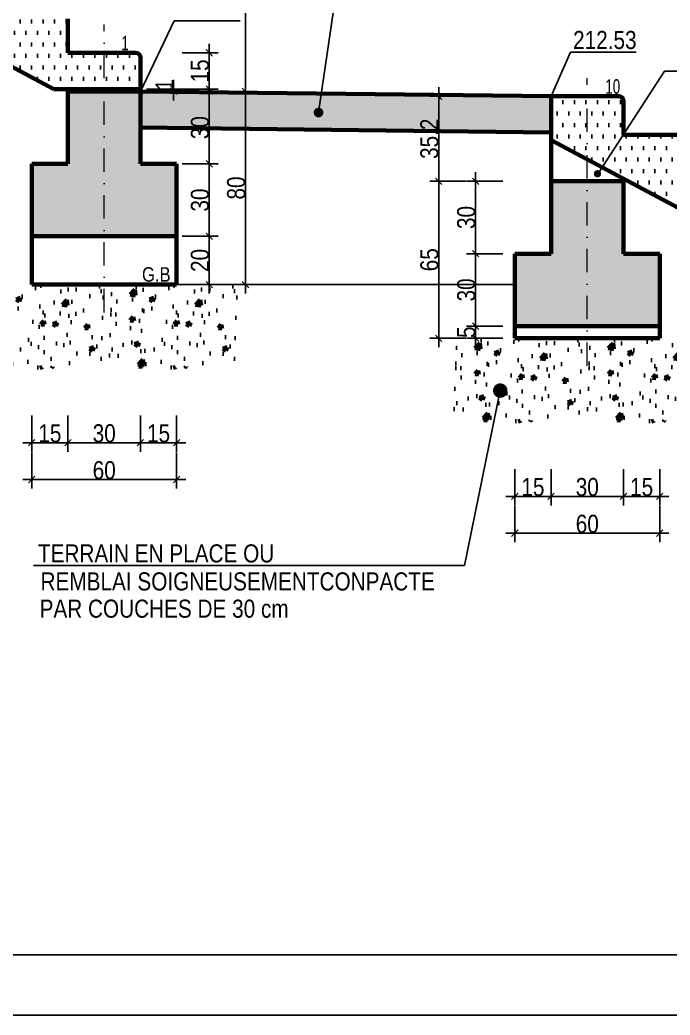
# Model space of a CAD drawing. Header units: centimetres. Extents: x 40138 to 55380, y -25189 to -21608.
# Drawn here: x 48972 to 49510, y -23093 to -22268 of the extents above; entities that cross this region are included whole.
import ezdxf
from ezdxf.enums import TextEntityAlignment as Align

# ---------------------------------------------------------------- set-up
doc = ezdxf.new("R2010")
doc.units = ezdxf.units.CM
doc.header["$LTSCALE"] = 25.4
doc.header["$PDMODE"] = 1
doc.header["$PDSIZE"] = -2
doc.linetypes.add('TIRETPT2', pattern=[12.7, 6.35, -3.175, 0, -3.175])
doc.linetypes.add('TIRETPTX2', pattern=[50.8, 25.4, -12.7, 0, -12.7])
for name, color, linetype in [('01_cote_gen', 4, 'Continuous'), ('01_fenetres', 171, 'Continuous'), ('01_linteaux', 2, 'Continuous'), ('01_poch_BN', 9, 'Continuous'), ('01_texte', 230, 'Continuous'), ('AA_COTES', 2, 'Continuous')]:
    doc.layers.add(name, color=color, linetype=linetype)
doc.layers.add('01_murs_coup', color=5, linetype='Continuous', lineweight=60)
doc.layers.add('01_tram_axes', color=2, linetype='TIRETPTX2', lineweight=9)
doc.styles.add('ARIAL NA', font='ARIALN.TTF')
doc.styles.add('Arial Narrow', font='ARIALN.TTF')
doc.styles.add('STYLE2', font='ARIALN.TTF')
doc.dimstyles.new('JB25', dxfattribs={"dimscale": 0.1, "dimtxt": 150, "dimasz": 15, "dimexe": 0.1, "dimexo": 0.1, "dimgap": 0.09, "dimtad": 1, "dimdec": 1, "dimlfac": 0.5, "dimdsep": 46, "dimtxsty": 'STYLE2', "dimblk1": 'BOND_G', "dimblk2": 'BOND_D', "dimsah": 1, "dimcen": 1.5, "dimdle": 0.01, "dimse1": 1, "dimse2": 1, "dimclrd": 4, "dimclre": 2, "dimclrt": 6, "dimazin": 2, "dimtfac": 2.333333, "dimtdec": 1, "dimtix": 1, "dimtmove": 2, "dimatfit": 3, "dimldrblk": 'BOND_G', "dimfxl": 1, "dimtolj": 1, "dimtzin": 0, "dimarcsym": 0})
pattern_1 = [(0, (21955.837, -324), (4.7625, 9.525), [0, -9.525])]

# ---------------------------------------------------------------- blocks, each defined once
blk = doc.blocks.new('BOND_G')
at = {"layer": 'AA_COTES', "color": 0}
for p, q in [((0, -5), (0, 15)), ((5, 0), (-5, 0)), ((1.77, 1.77), (-1.77, -1.77))]:
    blk.add_line(p, q, dxfattribs=at)
blk = doc.blocks.new('BOND_D')
at = {"layer": 'AA_COTES', "color": 0}
for p, q in [((5, 0), (-5, 0)), ((-1.77, -1.77), (1.77, 1.77)), ((0, 5), (0, -15))]:
    blk.add_line(p, q, dxfattribs=at)
blk = doc.blocks.new('*D316')
at = {"layer": '01_murs_coup', "color": 4, "lineweight": -2, "transparency": 16777216}
blk.add_line((50098.34, -22333), (50098.34, -22650), dxfattribs=at)
at = {"layer": 'Defpoints', "color": 0, "transparency": 16777216}
for p in [(49439.34, -22331.5), (50045.84, -22651.5), (50098.34, -22651.5)]:
    blk.add_point(p, dxfattribs=at)
at = {"layer": '01_murs_coup', "color": 4, "lineweight": -2, "transparency": 16777216, "xscale": 1.5, "yscale": 1.5, "zscale": 1.5}
for name, p, rotation in [('BOND_G', (50098.34, -22331.5), 90), ('BOND_D', (50098.34, -22651.5), 270)]:
    blk.add_blockref(name, p, dxfattribs=dict(at, rotation=rotation))
at = {"layer": '01_murs_coup', "color": 6, "transparency": 16777216, "insert": (50090.67, -22491.5), "char_height": 15, "attachment_point": 5, "rotation": 90, "style": 'STYLE2'}
blk.add_mtext('\\A1;10x16=160', dxfattribs=at)
blk = doc.blocks.new('*D322')
at = {"layer": '01_cote_gen', "color": 4, "lineweight": -2, "ltscale": 0.1, "transparency": 16777216}
blk.add_line((49099.84, -22618.5), (49072.84, -22618.5), dxfattribs=at)
at = {"layer": 'Defpoints', "color": 0, "ltscale": 0.1, "transparency": 16777216}
for p in [(49071.34, -22387.5), (49101.34, -22387.5), (49071.34, -22618.5)]:
    blk.add_point(p, dxfattribs=at)
at = {"layer": '01_cote_gen', "color": 4, "lineweight": -2, "ltscale": 0.1, "transparency": 16777216, "xscale": 1.5, "yscale": 1.5, "zscale": 1.5, "rotation": 180}
blk.add_blockref('BOND_D', (49071.34, -22618.5), dxfattribs=at)
at = {"layer": '01_cote_gen', "color": 4, "lineweight": -2, "ltscale": 0.1, "transparency": 16777216, "xscale": 1.5, "yscale": 1.5, "zscale": 1.5}
blk.add_blockref('BOND_G', (49101.34, -22618.5), dxfattribs=at)
at = {"layer": '01_cote_gen', "color": 6, "ltscale": 0.1, "transparency": 16777216, "insert": (49086.34, -22610.83), "char_height": 15, "attachment_point": 5, "style": 'STYLE2'}
blk.add_mtext('\\A1;15', dxfattribs=at)
blk = doc.blocks.new('*D323')
at = {"layer": '01_cote_gen', "color": 4, "lineweight": -2, "ltscale": 0.1, "transparency": 16777216}
blk.add_line((49069.84, -22618.5), (49012.84, -22618.5), dxfattribs=at)
at = {"layer": 'Defpoints', "color": 0, "ltscale": 0.1, "transparency": 16777216}
for p in [(49011.34, -22387.5), (49071.34, -22387.5), (49011.34, -22618.5)]:
    blk.add_point(p, dxfattribs=at)
at = {"layer": '01_cote_gen', "color": 4, "lineweight": -2, "ltscale": 0.1, "transparency": 16777216, "xscale": 1.5, "yscale": 1.5, "zscale": 1.5, "rotation": 180}
blk.add_blockref('BOND_D', (49011.34, -22618.5), dxfattribs=at)
at = {"layer": '01_cote_gen', "color": 4, "lineweight": -2, "ltscale": 0.1, "transparency": 16777216, "xscale": 1.5, "yscale": 1.5, "zscale": 1.5}
blk.add_blockref('BOND_G', (49071.34, -22618.5), dxfattribs=at)
at = {"layer": '01_cote_gen', "color": 6, "ltscale": 0.1, "transparency": 16777216, "insert": (49041.34, -22610.83), "char_height": 15, "attachment_point": 5, "style": 'STYLE2'}
blk.add_mtext('\\A1;30', dxfattribs=at)
blk = doc.blocks.new('*D324')
at = {"layer": '01_cote_gen', "color": 4, "lineweight": -2, "ltscale": 0.1, "transparency": 16777216}
blk.add_line((49009.84, -22618.5), (48982.84, -22618.5), dxfattribs=at)
at = {"layer": 'Defpoints', "color": 0, "ltscale": 0.1, "transparency": 16777216}
for p in [(48981.34, -22387.5), (49011.34, -22387.5), (48981.34, -22618.5)]:
    blk.add_point(p, dxfattribs=at)
at = {"layer": '01_cote_gen', "color": 4, "lineweight": -2, "ltscale": 0.1, "transparency": 16777216, "xscale": 1.5, "yscale": 1.5, "zscale": 1.5, "rotation": 180}
blk.add_blockref('BOND_D', (48981.34, -22618.5), dxfattribs=at)
at = {"layer": '01_cote_gen', "color": 4, "lineweight": -2, "ltscale": 0.1, "transparency": 16777216, "xscale": 1.5, "yscale": 1.5, "zscale": 1.5}
blk.add_blockref('BOND_G', (49011.34, -22618.5), dxfattribs=at)
at = {"layer": '01_cote_gen', "color": 6, "ltscale": 0.1, "transparency": 16777216, "insert": (48996.34, -22610.83), "char_height": 15, "attachment_point": 5, "style": 'STYLE2'}
blk.add_mtext('\\A1;15', dxfattribs=at)
blk = doc.blocks.new('*D317')
at = {"layer": '01_cote_gen', "color": 4, "lineweight": -2, "ltscale": 0.1, "transparency": 16777216}
blk.add_line((49099.84, -22649), (48982.84, -22649), dxfattribs=at)
at = {"layer": 'Defpoints', "color": 0, "ltscale": 0.1, "transparency": 16777216}
for p in [(48981.34, -22596), (49101.34, -22596), (48981.34, -22649)]:
    blk.add_point(p, dxfattribs=at)
at = {"layer": '01_cote_gen', "color": 4, "lineweight": -2, "ltscale": 0.1, "transparency": 16777216, "xscale": 1.5, "yscale": 1.5, "zscale": 1.5, "rotation": 180}
blk.add_blockref('BOND_D', (48981.34, -22649), dxfattribs=at)
at = {"layer": '01_cote_gen', "color": 4, "lineweight": -2, "ltscale": 0.1, "transparency": 16777216, "xscale": 1.5, "yscale": 1.5, "zscale": 1.5}
blk.add_blockref('BOND_G', (49101.34, -22649), dxfattribs=at)
at = {"layer": '01_cote_gen', "color": 6, "ltscale": 0.1, "transparency": 16777216, "insert": (49041.34, -22641.33), "char_height": 15, "attachment_point": 5, "style": 'STYLE2'}
blk.add_mtext('\\A1;60', dxfattribs=at)
blk = doc.blocks.new('*D318')
at = {"layer": '01_cote_gen', "color": 4, "lineweight": -2, "ltscale": 0.1, "transparency": 16777216}
blk.add_line((49128.34, -22329), (49128.34, -22386), dxfattribs=at)
at = {"layer": 'Defpoints', "color": 0, "ltscale": 0.1, "transparency": 16777216}
for p in [(49041.34, -22327.5), (49056.34, -22387.5), (49128.34, -22387.5)]:
    blk.add_point(p, dxfattribs=at)
at = {"layer": '01_cote_gen', "color": 4, "lineweight": -2, "ltscale": 0.1, "transparency": 16777216, "xscale": 1.5, "yscale": 1.5, "zscale": 1.5}
for name, p, rotation in [('BOND_G', (49128.34, -22327.5), 90), ('BOND_D', (49128.34, -22387.5), 270)]:
    blk.add_blockref(name, p, dxfattribs=dict(at, rotation=rotation))
at = {"layer": '01_cote_gen', "color": 6, "ltscale": 0.1, "transparency": 16777216, "insert": (49120.67, -22357.5), "char_height": 15, "attachment_point": 5, "rotation": 90, "style": 'STYLE2'}
blk.add_mtext('\\A1;30', dxfattribs=at)
blk = doc.blocks.new('*D320')
at = {"layer": '01_cote_gen', "color": 4, "lineweight": -2, "ltscale": 0.1, "transparency": 16777216}
blk.add_line((49128.34, -22389), (49128.34, -22446), dxfattribs=at)
at = {"layer": 'Defpoints', "color": 0, "ltscale": 0.1, "transparency": 16777216}
for p in [(49135.84, -22387.5), (49101.34, -22447.5), (49128.34, -22447.5)]:
    blk.add_point(p, dxfattribs=at)
at = {"layer": '01_cote_gen', "color": 4, "lineweight": -2, "ltscale": 0.1, "transparency": 16777216, "xscale": 1.5, "yscale": 1.5, "zscale": 1.5}
for name, p, rotation in [('BOND_G', (49128.34, -22387.5), 90), ('BOND_D', (49128.34, -22447.5), 270)]:
    blk.add_blockref(name, p, dxfattribs=dict(at, rotation=rotation))
at = {"layer": '01_cote_gen', "color": 6, "ltscale": 0.1, "transparency": 16777216, "insert": (49120.67, -22417.5), "char_height": 15, "attachment_point": 5, "rotation": 90, "style": 'STYLE2'}
blk.add_mtext('\\A1;30', dxfattribs=at)
blk = doc.blocks.new('*D319')
at = {"layer": '01_cote_gen', "color": 4, "lineweight": -2, "ltscale": 0.1, "transparency": 16777216}
blk.add_line((49158.34, -22329), (49158.34, -22486), dxfattribs=at)
at = {"layer": 'Defpoints', "color": 0, "ltscale": 0.1, "transparency": 16777216}
for p in [(49135.84, -22327.5), (49135.84, -22487.5), (49158.34, -22487.5)]:
    blk.add_point(p, dxfattribs=at)
at = {"layer": '01_cote_gen', "color": 4, "lineweight": -2, "ltscale": 0.1, "transparency": 16777216, "xscale": 1.5, "yscale": 1.5, "zscale": 1.5}
for name, p, rotation in [('BOND_G', (49158.34, -22327.5), 90), ('BOND_D', (49158.34, -22487.5), 270)]:
    blk.add_blockref(name, p, dxfattribs=dict(at, rotation=rotation))
at = {"layer": '01_cote_gen', "color": 6, "ltscale": 0.1, "transparency": 16777216, "insert": (49150.67, -22407.5), "char_height": 15, "attachment_point": 5, "rotation": 90, "style": 'STYLE2'}
blk.add_mtext('\\A1;80', dxfattribs=at)
blk = doc.blocks.new('*D321')
at = {"layer": '01_murs_coup', "color": 4, "lineweight": -2, "transparency": 16777216}
blk.add_line((49158.34, -22009), (49158.34, -22326), dxfattribs=at)
at = {"layer": 'Defpoints', "color": 0, "transparency": 16777216}
for p in [(48499.34, -22007.5), (49105.84, -22327.5), (49158.34, -22327.5)]:
    blk.add_point(p, dxfattribs=at)
at = {"layer": '01_murs_coup', "color": 4, "lineweight": -2, "transparency": 16777216, "xscale": 1.5, "yscale": 1.5, "zscale": 1.5}
for name, p, rotation in [('BOND_G', (49158.34, -22007.5), 90), ('BOND_D', (49158.34, -22327.5), 270)]:
    blk.add_blockref(name, p, dxfattribs=dict(at, rotation=rotation))
at = {"layer": '01_murs_coup', "color": 6, "transparency": 16777216, "insert": (49150.67, -22167.5), "char_height": 15, "attachment_point": 5, "rotation": 90, "style": 'STYLE2'}
blk.add_mtext('\\A1;10x16=160', dxfattribs=at)
blk = doc.blocks.new('*D325')
at = {"layer": '01_cote_gen', "color": 4, "lineweight": -2, "ltscale": 0.1, "transparency": 16777216}
blk.add_line((49128.34, -22449), (49128.34, -22486), dxfattribs=at)
at = {"layer": 'Defpoints', "color": 0, "ltscale": 0.1, "transparency": 16777216}
for p in [(49109.84, -22447.5), (49101.34, -22487.5), (49128.34, -22487.5)]:
    blk.add_point(p, dxfattribs=at)
at = {"layer": '01_cote_gen', "color": 4, "lineweight": -2, "ltscale": 0.1, "transparency": 16777216, "xscale": 1.5, "yscale": 1.5, "zscale": 1.5}
for name, p, rotation in [('BOND_G', (49128.34, -22447.5), 90), ('BOND_D', (49128.34, -22487.5), 270)]:
    blk.add_blockref(name, p, dxfattribs=dict(at, rotation=rotation))
at = {"layer": '01_cote_gen', "color": 6, "ltscale": 0.1, "transparency": 16777216, "insert": (49120.67, -22467.5), "char_height": 15, "attachment_point": 5, "rotation": 90, "style": 'STYLE2'}
blk.add_mtext('\\A1;20', dxfattribs=at)
blk = doc.blocks.new('*D326')
at = {"layer": '01_cote_gen', "color": 4, "lineweight": -2, "ltscale": 0.1, "transparency": 16777216}
blk.add_line((49348.84, -22530.44), (49348.84, -22523.44), dxfattribs=at)
at = {"layer": 'Defpoints', "color": 0, "ltscale": 0.1, "transparency": 16777216}
for p in [(49348.84, -22521.94), (49412.34, -22521.94), (49412.34, -22531.94)]:
    blk.add_point(p, dxfattribs=at)
at = {"layer": '01_cote_gen', "color": 4, "lineweight": -2, "ltscale": 0.1, "transparency": 16777216, "xscale": 1.5, "yscale": 1.5, "zscale": 1.5}
for name, p, rotation in [('BOND_D', (49348.84, -22521.94), 90), ('BOND_G', (49348.84, -22531.94), 270)]:
    blk.add_blockref(name, p, dxfattribs=dict(at, rotation=rotation))
at = {"layer": '01_cote_gen', "color": 6, "ltscale": 0.1, "transparency": 16777216, "insert": (49341.2, -22526.94), "char_height": 15, "attachment_point": 5, "rotation": 90, "style": 'STYLE2'}
blk.add_mtext('\\A1;5', dxfattribs=at)
blk = doc.blocks.new('*D327')
at = {"layer": '01_cote_gen', "color": 4, "lineweight": -2, "ltscale": 0.1, "transparency": 16777216}
blk.add_line((49348.84, -22520.44), (49348.84, -22463.44), dxfattribs=at)
at = {"layer": 'Defpoints', "color": 0, "ltscale": 0.1, "transparency": 16777216}
for p in [(49348.84, -22461.94), (49381.34, -22461.94), (49381.34, -22521.94)]:
    blk.add_point(p, dxfattribs=at)
at = {"layer": '01_cote_gen', "color": 4, "lineweight": -2, "ltscale": 0.1, "transparency": 16777216, "xscale": 1.5, "yscale": 1.5, "zscale": 1.5}
for name, p, rotation in [('BOND_D', (49348.84, -22461.94), 90), ('BOND_G', (49348.84, -22521.94), 270)]:
    blk.add_blockref(name, p, dxfattribs=dict(at, rotation=rotation))
at = {"layer": '01_cote_gen', "color": 6, "ltscale": 0.1, "transparency": 16777216, "insert": (49341.17, -22491.94), "char_height": 15, "attachment_point": 5, "rotation": 90, "style": 'STYLE2'}
blk.add_mtext('\\A1;30', dxfattribs=at)
blk = doc.blocks.new('*D328')
at = {"layer": '01_cote_gen', "color": 4, "lineweight": -2, "ltscale": 0.1, "transparency": 16777216}
blk.add_line((49348.84, -22460.44), (49348.84, -22403.44), dxfattribs=at)
at = {"layer": 'Defpoints', "color": 0, "ltscale": 0.1, "transparency": 16777216}
for p in [(49348.84, -22401.94), (49411.34, -22401.94), (49396.34, -22461.94)]:
    blk.add_point(p, dxfattribs=at)
at = {"layer": '01_cote_gen', "color": 4, "lineweight": -2, "ltscale": 0.1, "transparency": 16777216, "xscale": 1.5, "yscale": 1.5, "zscale": 1.5}
for name, p, rotation in [('BOND_D', (49348.84, -22401.94), 90), ('BOND_G', (49348.84, -22461.94), 270)]:
    blk.add_blockref(name, p, dxfattribs=dict(at, rotation=rotation))
at = {"layer": '01_cote_gen', "color": 6, "ltscale": 0.1, "transparency": 16777216, "insert": (49341.17, -22431.94), "char_height": 15, "attachment_point": 5, "rotation": 90, "style": 'STYLE2'}
blk.add_mtext('\\A1;30', dxfattribs=at)
blk = doc.blocks.new('*D329')
at = {"layer": '01_cote_gen', "color": 4, "lineweight": -2, "ltscale": 0.1, "transparency": 16777216}
blk.add_line((49318.34, -22530.44), (49318.34, -22403.44), dxfattribs=at)
at = {"layer": 'Defpoints', "color": 0, "ltscale": 0.1, "transparency": 16777216}
for p in [(49318.34, -22401.94), (49371.34, -22401.94), (49371.34, -22531.94)]:
    blk.add_point(p, dxfattribs=at)
at = {"layer": '01_cote_gen', "color": 4, "lineweight": -2, "ltscale": 0.1, "transparency": 16777216, "xscale": 1.5, "yscale": 1.5, "zscale": 1.5}
for name, p, rotation in [('BOND_D', (49318.34, -22401.94), 90), ('BOND_G', (49318.34, -22531.94), 270)]:
    blk.add_blockref(name, p, dxfattribs=dict(at, rotation=rotation))
at = {"layer": '01_cote_gen', "color": 6, "ltscale": 0.1, "transparency": 16777216, "insert": (49310.67, -22466.94), "char_height": 15, "attachment_point": 5, "rotation": 90, "style": 'STYLE2'}
blk.add_mtext('\\A1;65', dxfattribs=at)
blk = doc.blocks.new('*D330')
at = {"layer": '01_cote_gen', "color": 4, "lineweight": -2, "ltscale": 0.1, "transparency": 16777216}
blk.add_line((49318.34, -22400.44), (49318.34, -22333), dxfattribs=at)
at = {"layer": 'Defpoints', "color": 0, "ltscale": 0.1, "transparency": 16777216}
for p in [(49318.34, -22331.5), (49411.34, -22331.5), (49371.34, -22401.94)]:
    blk.add_point(p, dxfattribs=at)
at = {"layer": '01_cote_gen', "color": 4, "lineweight": -2, "ltscale": 0.1, "transparency": 16777216, "xscale": 1.5, "yscale": 1.5, "zscale": 1.5}
for name, p, rotation in [('BOND_D', (49318.34, -22331.5), 90), ('BOND_G', (49318.34, -22401.94), 270)]:
    blk.add_blockref(name, p, dxfattribs=dict(at, rotation=rotation))
at = {"layer": '01_cote_gen', "color": 6, "ltscale": 0.1, "transparency": 16777216, "insert": (49310.67, -22366.72), "char_height": 15, "attachment_point": 5, "rotation": 90, "style": 'STYLE2'}
blk.add_mtext('\\A1;35.2', dxfattribs=at)
blk = doc.blocks.new('*D331')
at = {"layer": '01_cote_gen', "color": 4, "lineweight": -2, "ltscale": 0.1, "transparency": 16777216}
blk.add_line((49128.34, -22297), (49128.34, -22324), dxfattribs=at)
at = {"layer": 'Defpoints', "color": 0, "ltscale": 0.1, "transparency": 16777216}
for p in [(49050.84, -22295.5), (49050.84, -22325.5), (49128.34, -22325.5)]:
    blk.add_point(p, dxfattribs=at)
at = {"layer": '01_cote_gen', "color": 4, "lineweight": -2, "ltscale": 0.1, "transparency": 16777216, "xscale": 1.5, "yscale": 1.5, "zscale": 1.5}
for name, p, rotation in [('BOND_G', (49128.34, -22295.5), 90), ('BOND_D', (49128.34, -22325.5), 270)]:
    blk.add_blockref(name, p, dxfattribs=dict(at, rotation=rotation))
at = {"layer": '01_cote_gen', "color": 6, "ltscale": 0.1, "transparency": 16777216, "insert": (49120.67, -22310.5), "char_height": 15, "attachment_point": 5, "rotation": 90, "style": 'STYLE2'}
blk.add_mtext('\\A1;15', dxfattribs=at)
blk = doc.blocks.new('*D332')
at = {"layer": '01_cote_gen', "color": 4, "lineweight": -2, "ltscale": 0.1, "transparency": 16777216}
for p, q in [((49098.84, -22324), (49098.84, -22322.5)), ((49098.84, -22327.5), (49098.84, -22325.5)), ((49098.84, -22329), (49098.84, -22330.5))]:
    blk.add_line(p, q, dxfattribs=at)
at = {"layer": 'Defpoints', "color": 0, "ltscale": 0.1, "transparency": 16777216}
for p in [(49071.34, -22325.5), (49071.34, -22327.5), (49098.84, -22325.5)]:
    blk.add_point(p, dxfattribs=at)
at = {"layer": '01_cote_gen', "color": 4, "lineweight": -2, "ltscale": 0.1, "transparency": 16777216, "xscale": 1.5, "yscale": 1.5, "zscale": 1.5}
for name, p, rotation in [('BOND_D', (49098.84, -22325.5), 270), ('BOND_G', (49098.84, -22327.5), 90)]:
    blk.add_blockref(name, p, dxfattribs=dict(at, rotation=rotation))
at = {"layer": '01_cote_gen', "color": 6, "ltscale": 0.1, "transparency": 16777216, "insert": (49091.3, -22322), "char_height": 15, "attachment_point": 5, "rotation": 90, "style": 'STYLE2'}
blk.add_mtext('\\A1;1', dxfattribs=at)
blk = doc.blocks.new('*D364')
at = {"layer": '01_cote_gen', "color": 4, "lineweight": -2, "ltscale": 0.1, "transparency": 16777216}
blk.add_line((49499.84, -22662.94), (49472.84, -22662.94), dxfattribs=at)
at = {"layer": 'Defpoints', "color": 0, "ltscale": 0.1, "transparency": 16777216}
for p in [(49471.34, -22431.94), (49501.34, -22431.94), (49471.34, -22662.94)]:
    blk.add_point(p, dxfattribs=at)
at = {"layer": '01_cote_gen', "color": 4, "lineweight": -2, "ltscale": 0.1, "transparency": 16777216, "xscale": 1.5, "yscale": 1.5, "zscale": 1.5, "rotation": 180}
blk.add_blockref('BOND_D', (49471.34, -22662.94), dxfattribs=at)
at = {"layer": '01_cote_gen', "color": 4, "lineweight": -2, "ltscale": 0.1, "transparency": 16777216, "xscale": 1.5, "yscale": 1.5, "zscale": 1.5}
blk.add_blockref('BOND_G', (49501.34, -22662.94), dxfattribs=at)
at = {"layer": '01_cote_gen', "color": 6, "ltscale": 0.1, "transparency": 16777216, "insert": (49486.34, -22655.28), "char_height": 15, "attachment_point": 5, "style": 'STYLE2'}
blk.add_mtext('\\A1;15', dxfattribs=at)
blk = doc.blocks.new('*D365')
at = {"layer": '01_cote_gen', "color": 4, "lineweight": -2, "ltscale": 0.1, "transparency": 16777216}
blk.add_line((49469.84, -22662.94), (49412.84, -22662.94), dxfattribs=at)
at = {"layer": 'Defpoints', "color": 0, "ltscale": 0.1, "transparency": 16777216}
for p in [(49411.34, -22431.94), (49471.34, -22431.94), (49411.34, -22662.94)]:
    blk.add_point(p, dxfattribs=at)
at = {"layer": '01_cote_gen', "color": 4, "lineweight": -2, "ltscale": 0.1, "transparency": 16777216, "xscale": 1.5, "yscale": 1.5, "zscale": 1.5, "rotation": 180}
blk.add_blockref('BOND_D', (49411.34, -22662.94), dxfattribs=at)
at = {"layer": '01_cote_gen', "color": 4, "lineweight": -2, "ltscale": 0.1, "transparency": 16777216, "xscale": 1.5, "yscale": 1.5, "zscale": 1.5}
blk.add_blockref('BOND_G', (49471.34, -22662.94), dxfattribs=at)
at = {"layer": '01_cote_gen', "color": 6, "ltscale": 0.1, "transparency": 16777216, "insert": (49441.34, -22655.28), "char_height": 15, "attachment_point": 5, "style": 'STYLE2'}
blk.add_mtext('\\A1;30', dxfattribs=at)
blk = doc.blocks.new('*D366')
at = {"layer": '01_cote_gen', "color": 4, "lineweight": -2, "ltscale": 0.1, "transparency": 16777216}
blk.add_line((49409.84, -22662.94), (49382.84, -22662.94), dxfattribs=at)
at = {"layer": 'Defpoints', "color": 0, "ltscale": 0.1, "transparency": 16777216}
for p in [(49381.34, -22431.94), (49411.34, -22431.94), (49381.34, -22662.94)]:
    blk.add_point(p, dxfattribs=at)
at = {"layer": '01_cote_gen', "color": 4, "lineweight": -2, "ltscale": 0.1, "transparency": 16777216, "xscale": 1.5, "yscale": 1.5, "zscale": 1.5, "rotation": 180}
blk.add_blockref('BOND_D', (49381.34, -22662.94), dxfattribs=at)
at = {"layer": '01_cote_gen', "color": 4, "lineweight": -2, "ltscale": 0.1, "transparency": 16777216, "xscale": 1.5, "yscale": 1.5, "zscale": 1.5}
blk.add_blockref('BOND_G', (49411.34, -22662.94), dxfattribs=at)
at = {"layer": '01_cote_gen', "color": 6, "ltscale": 0.1, "transparency": 16777216, "insert": (49396.34, -22655.28), "char_height": 15, "attachment_point": 5, "style": 'STYLE2'}
blk.add_mtext('\\A1;15', dxfattribs=at)
blk = doc.blocks.new('*D363')
at = {"layer": '01_cote_gen', "color": 4, "lineweight": -2, "ltscale": 0.1, "transparency": 16777216}
blk.add_line((49499.84, -22693.44), (49382.84, -22693.44), dxfattribs=at)
at = {"layer": 'Defpoints', "color": 0, "ltscale": 0.1, "transparency": 16777216}
for p in [(49381.34, -22640.44), (49501.34, -22640.44), (49381.34, -22693.44)]:
    blk.add_point(p, dxfattribs=at)
at = {"layer": '01_cote_gen', "color": 4, "lineweight": -2, "ltscale": 0.1, "transparency": 16777216, "xscale": 1.5, "yscale": 1.5, "zscale": 1.5, "rotation": 180}
blk.add_blockref('BOND_D', (49381.34, -22693.44), dxfattribs=at)
at = {"layer": '01_cote_gen', "color": 4, "lineweight": -2, "ltscale": 0.1, "transparency": 16777216, "xscale": 1.5, "yscale": 1.5, "zscale": 1.5}
blk.add_blockref('BOND_G', (49501.34, -22693.44), dxfattribs=at)
at = {"layer": '01_cote_gen', "color": 6, "ltscale": 0.1, "transparency": 16777216, "insert": (49441.34, -22685.78), "char_height": 15, "attachment_point": 5, "style": 'STYLE2'}
blk.add_mtext('\\A1;60', dxfattribs=at)
blk = doc.blocks.new('*D371')
at = {"layer": '01_cote_gen', "color": 4, "lineweight": -2, "ltscale": 0.1, "transparency": 16777216}
blk.add_line((49072.84, -21875.5), (49469.84, -21875.5), dxfattribs=at)
at = {"layer": 'Defpoints', "color": 0, "ltscale": 0.1, "transparency": 16777216}
for p in [(49471.34, -21875.5), (49071.34, -22357.5), (49471.34, -22357.5)]:
    blk.add_point(p, dxfattribs=at)
at = {"layer": '01_cote_gen', "color": 4, "lineweight": -2, "ltscale": 0.1, "transparency": 16777216, "xscale": 1.5, "yscale": 1.5, "zscale": 1.5, "rotation": 180}
blk.add_blockref('BOND_G', (49071.34, -21875.5), dxfattribs=at)
at = {"layer": '01_cote_gen', "color": 4, "lineweight": -2, "ltscale": 0.1, "transparency": 16777216, "xscale": 1.5, "yscale": 1.5, "zscale": 1.5}
blk.add_blockref('BOND_D', (49471.34, -21875.5), dxfattribs=at)
at = {"layer": '01_cote_gen', "color": 6, "ltscale": 0.1, "transparency": 16777216, "insert": (49271.34, -21867.83), "char_height": 15, "attachment_point": 5, "style": 'STYLE2'}
blk.add_mtext('\\A1;200', dxfattribs=at)
blk = doc.blocks.new('*D372')
at = {"layer": '01_cote_gen', "color": 4, "lineweight": -2, "ltscale": 0.1, "transparency": 16777216}
blk.add_line((49072.84, -21906), (49409.84, -21906), dxfattribs=at)
at = {"layer": 'Defpoints', "color": 0, "ltscale": 0.1, "transparency": 16777216}
for p in [(49411.34, -21906), (49071.34, -22357.5), (49411.34, -22357.5)]:
    blk.add_point(p, dxfattribs=at)
at = {"layer": '01_cote_gen', "color": 4, "lineweight": -2, "ltscale": 0.1, "transparency": 16777216, "xscale": 1.5, "yscale": 1.5, "zscale": 1.5, "rotation": 180}
blk.add_blockref('BOND_G', (49071.34, -21906), dxfattribs=at)
at = {"layer": '01_cote_gen', "color": 4, "lineweight": -2, "ltscale": 0.1, "transparency": 16777216, "xscale": 1.5, "yscale": 1.5, "zscale": 1.5}
blk.add_blockref('BOND_D', (49411.34, -21906), dxfattribs=at)
at = {"layer": '01_cote_gen', "color": 6, "ltscale": 0.1, "transparency": 16777216, "insert": (49241.34, -21898.33), "char_height": 15, "attachment_point": 5, "style": 'STYLE2'}
blk.add_mtext('\\A1;170', dxfattribs=at)

msp = doc.modelspace()

# ---------------------------------------------------------------- hatches: boundary and pattern name
at = {"layer": '01_murs_coup', "ltscale": 0.1}
h = msp.add_hatch(dxfattribs=at)
h.set_pattern_fill('DOTS', color=2, scale=6)
h.set_pattern_definition([(0, (21015.837, 0), (4.7625, 9.525), [0, -9.525])])
h.paths.add_polyline_path([(48711.34, -22107.5, 0.414214), (48707.34, -22103.5), (48651.34, -22103.5), (48651.34, -22075.5, 0.414214), (48647.34, -22071.5), (48591.34, -22071.5), (48591.34, -22043.5, 0.414214), (48587.34, -22039.5), (48531.34, -22039.5), (48531.34, -22011.5, 0.414214), (48527.34, -22007.5), (48501.34, -22007.5), (48501.34, -22059.77), (48999.59, -22325.5), (49041.34, -22325.5), (49041.34, -22295.5), (49011.34, -22295.5), (49011.34, -22267.5, 0.414214), (49007.34, -22263.5), (48951.34, -22263.5), (48951.34, -22235.5, 0.414214), (48947.34, -22231.5), (48891.34, -22231.5), (48891.34, -22203.5, 0.414214), (48887.34, -22199.5), (48831.34, -22199.5), (48831.34, -22171.5, 0.414214), (48827.34, -22167.5), (48771.34, -22167.5), (48771.34, -22139.5, 0.414214), (48767.34, -22135.5), (48746.1, -22135.5), (48743.23, -22148.22, -0.350761), (48744.4, -22149.69, -1), (48741.4, -22149.69, -0.480647), (48743.23, -22148.22), (48746.1, -22135.5), (48711.34, -22135.5)])
h.paths.add_polyline_path([(49071.34, -22299.5, 0.414214), (49067.34, -22295.5), (49041.34, -22295.5), (49041.34, -22325.5), (49071.34, -22325.5)])
h = msp.add_hatch(dxfattribs=at)
h.set_pattern_fill('DOTS', color=2, scale=6)
h.set_pattern_definition(pattern_1)
h.paths.add_polyline_path([(49441.34, -22331.5), (49411.34, -22331.5), (49411.34, -22367.77), (49441.34, -22383.77)])
h = msp.add_hatch(dxfattribs=at)
h.set_pattern_fill('DOTS', color=2, scale=6)
h.set_pattern_definition(pattern_1)
h.paths.add_polyline_path([(49651.34, -22431.5, 0.414214), (49647.34, -22427.5), (49591.34, -22427.5), (49591.34, -22399.5, 0.414214), (49587.34, -22395.5), (49531.34, -22395.5), (49531.34, -22367.5, 0.414214), (49527.34, -22363.5), (49471.34, -22363.5), (49471.34, -22335.5, 0.414214), (49467.34, -22331.5), (49441.34, -22331.5), (49441.34, -22383.77), (49939.59, -22649.5), (49981.34, -22649.5), (49981.34, -22619.5), (49951.34, -22619.5), (49951.34, -22591.5, 0.414214), (49947.34, -22587.5), (49891.34, -22587.5), (49891.34, -22559.5, 0.414214), (49887.34, -22555.5), (49831.34, -22555.5), (49831.34, -22527.5, 0.414214), (49827.34, -22523.5), (49771.34, -22523.5), (49771.34, -22495.5, 0.414214), (49767.34, -22491.5), (49711.34, -22491.5), (49711.34, -22463.5, 0.414214), (49707.34, -22459.5), (49686.1, -22459.5), (49683.23, -22472.22, -0.350761), (49684.4, -22473.69, -1), (49681.4, -22473.69, -0.480647), (49683.23, -22472.22), (49686.1, -22459.5), (49651.34, -22459.5)])
h.paths.add_polyline_path([(50011.34, -22623.5, 0.414214), (50007.34, -22619.5), (49981.34, -22619.5), (49981.34, -22649.5), (50011.34, -22649.5)])
at = {"layer": '01_murs_coup', "linetype": 'TIRETPT2', "ltscale": 2}
h = msp.add_hatch(dxfattribs=at)
h.set_pattern_fill('AR-CONC', color=2, scale=0.2)
h.set_pattern_definition([(50, (69347.483, -2872.634), (36.436934, -3.187817), [3.81, -41.91]), (355, (69347.483, -2872.634), (-7.048684, 38.21137), [3.048, -33.528117]), (100.45144, (69350.52, -2872.9), (29.38825, 35.02355), [3.238, -35.61805]), (46.1842, (69347.483, -2862.474), (54.21581, -8.408466), [5.715, -62.865]), (96.63556, (69352, -2863.175), (47.48083, 49.48522), [4.857, -53.42712]), (351.18415, (69347.48, -2862.474), (47.48083, 49.48522), [4.57199, -50.29195]), (21, (69352.563, -2865.014), (30.322878, -20.45304), [3.81, -41.91]), (326, (69352.563, -2865.014), (12.360406, 36.837593), [3.048, -33.528]), (71.45144, (69355.09, -2866.72), (42.683284, 16.384554), [3.238, -35.617988]), (37.5, (69347.483, -2872.634), (0.6177207, 16.911008), [0, -33.1216, 0, -34.036, 0, -33.655]), (7.5, (69347.483, -2872.634), (13.363933, 20.036115), [0, -19.4056, 0, -32.3596, 0, -12.827]), (327.5, (69336.154, -2872.634), (27.118119, -1.145749), [0, -12.7, 0, -39.624, 0, -52.578]), (317.5, (69331.074, -2872.634), (29.625836, 5.085298), [0, -16.51, 0, -26.3144, 0, -37.338])])
h.paths.add_polyline_path([(49041.25, -22487.5), (48981.34, -22487.5), (48930.79, -22487.5), (48930.79, -22556.57), (49041.25, -22556.57)])
h = msp.add_hatch(dxfattribs=at)
h.set_pattern_fill('AR-CONC', color=2, scale=0.2)
h.set_pattern_definition([(50, (69457.94, -2872.634), (36.436934, -3.187817), [3.81, -41.91]), (355, (69457.94, -2872.634), (-7.048684, 38.21137), [3.048, -33.528117]), (100.45144, (69460.977, -2872.9), (29.38825, 35.02355), [3.238, -35.61805]), (46.1842, (69457.94, -2862.474), (54.21581, -8.408466), [5.715, -62.865]), (96.63556, (69462.46, -2863.175), (47.48083, 49.48522), [4.857, -53.42712]), (351.18415, (69457.94, -2862.474), (47.48083, 49.48522), [4.57199, -50.29195]), (21, (69463.02, -2865.014), (30.322878, -20.45304), [3.81, -41.91]), (326, (69463.02, -2865.014), (12.360406, 36.837593), [3.048, -33.528]), (71.45144, (69465.548, -2866.72), (42.683284, 16.384554), [3.238, -35.617988]), (37.5, (69457.941, -2872.634), (0.6177207, 16.911008), [0, -33.1216, 0, -34.036, 0, -33.655]), (7.5, (69457.941, -2872.634), (13.363933, 20.036115), [0, -19.4056, 0, -32.3596, 0, -12.827]), (327.5, (69446.613, -2872.634), (27.118119, -1.145749), [0, -12.7, 0, -39.624, 0, -52.578]), (317.5, (69441.533, -2872.634), (29.625836, 5.085298), [0, -16.51, 0, -26.3144, 0, -37.338])])
h.paths.add_polyline_path([(49151.71, -22487.5), (49091.8, -22487.5), (49041.25, -22487.5), (49041.25, -22556.57), (49151.71, -22556.57)])
h = msp.add_hatch(dxfattribs=at)
h.set_pattern_fill('AR-CONC', color=2, scale=0.2)
h.set_pattern_definition([(50, (69743.483, -2917.08), (36.436934, -3.187817), [3.81, -41.91]), (355, (69743.483, -2917.08), (-7.048684, 38.21137), [3.048, -33.528117]), (100.45144, (69746.52, -2917.345), (29.38825, 35.02355), [3.238, -35.61805]), (46.1842, (69743.483, -2906.92), (54.21581, -8.408466), [5.715, -62.865]), (96.63556, (69748, -2907.62), (47.48083, 49.48522), [4.857, -53.42712]), (351.18415, (69743.48, -2906.92), (47.48083, 49.48522), [4.57199, -50.29195]), (21, (69748.563, -2909.46), (30.322878, -20.45304), [3.81, -41.91]), (326, (69748.563, -2909.46), (12.360406, 36.837593), [3.048, -33.528]), (71.45144, (69751.09, -2911.163), (42.683284, 16.384554), [3.238, -35.617988]), (37.5, (69743.483, -2917.079), (0.6177207, 16.911008), [0, -33.1216, 0, -34.036, 0, -33.655]), (7.5, (69743.483, -2917.079), (13.363933, 20.036115), [0, -19.4056, 0, -32.3596, 0, -12.827]), (327.5, (69732.154, -2917.079), (27.118119, -1.145749), [0, -12.7, 0, -39.624, 0, -52.578]), (317.5, (69727.074, -2917.08), (29.625836, 5.085298), [0, -16.51, 0, -26.3144, 0, -37.338])])
h.paths.add_polyline_path([(49437.25, -22531.94), (49377.34, -22531.94), (49326.79, -22531.94), (49326.79, -22601.02), (49437.25, -22601.02)])
h = msp.add_hatch(dxfattribs=at)
h.set_pattern_fill('AR-CONC', color=2, scale=0.2)
h.set_pattern_definition([(50, (69853.94, -2917.08), (36.436934, -3.187817), [3.81, -41.91]), (355, (69853.94, -2917.08), (-7.048684, 38.21137), [3.048, -33.528117]), (100.45144, (69856.977, -2917.345), (29.38825, 35.02355), [3.238, -35.61805]), (46.1842, (69853.94, -2906.92), (54.21581, -8.408466), [5.715, -62.865]), (96.63556, (69858.46, -2907.62), (47.48083, 49.48522), [4.857, -53.42712]), (351.18415, (69853.94, -2906.92), (47.48083, 49.48522), [4.57199, -50.29195]), (21, (69859.02, -2909.46), (30.322878, -20.45304), [3.81, -41.91]), (326, (69859.02, -2909.46), (12.360406, 36.837593), [3.048, -33.528]), (71.45144, (69861.548, -2911.163), (42.683284, 16.384554), [3.238, -35.617988]), (37.5, (69853.941, -2917.079), (0.6177207, 16.911008), [0, -33.1216, 0, -34.036, 0, -33.655]), (7.5, (69853.941, -2917.079), (13.363933, 20.036115), [0, -19.4056, 0, -32.3596, 0, -12.827]), (327.5, (69842.613, -2917.079), (27.118119, -1.145749), [0, -12.7, 0, -39.624, 0, -52.578]), (317.5, (69837.533, -2917.08), (29.625836, 5.085298), [0, -16.51, 0, -26.3144, 0, -37.338])])
h.paths.add_polyline_path([(49547.71, -22531.94), (49487.8, -22531.94), (49437.25, -22531.94), (49437.25, -22601.02), (49547.71, -22601.02)])
at = {"layer": '01_poch_BN', "ltscale": 0.1}
h = msp.add_hatch(color=256, dxfattribs=at)
h.dxf.hatch_style = 1
h.paths.add_polyline_path([(49041.34, -22327.5), (49011.34, -22327.5), (49011.34, -22387.5), (48981.34, -22387.5), (48981.34, -22447.5), (49041.34, -22447.5)])
h.paths.add_polyline_path([(49071.34, -22327.5), (49041.34, -22327.5), (49041.34, -22447.5), (49101.34, -22447.5), (49101.34, -22387.5), (49071.34, -22387.5)])
h.paths.add_polyline_path([(49441.34, -22401.94), (49411.34, -22401.94), (49411.34, -22461.94), (49381.34, -22461.94), (49381.34, -22521.94), (49441.34, -22521.94)])
h.paths.add_polyline_path([(49501.34, -22461.94), (49471.34, -22461.94), (49471.34, -22401.94), (49441.34, -22401.94), (49441.34, -22521.94), (49501.34, -22521.94)])
h = msp.add_hatch(color=256, dxfattribs=at)
h.dxf.hatch_style = 1
h.paths.add_polyline_path([(49219.13, -22343.02), (49221.14, -22329.26), (49071.34, -22327.5), (49071.34, -22357.5), (49411.34, -22361.5), (49411.34, -22331.5), (49221.14, -22329.26), (49219.13, -22343.02, -0.372263), (49220.84, -22345, -1), (49216.84, -22345, -0.457446)])
h.paths.add_polyline_path([(49136.2, -22370.72), (49136.2, -22344.11), (49104.97, -22344.11), (49104.97, -22370.72)], flags=9)
h.paths.add_polyline_path([(49326.2, -22387.08), (49326.2, -22346.14), (49294.97, -22346.14), (49294.97, -22387.08)], flags=9)

# ---------------------------------------------------------------- linework, layer by layer
at = {"layer": '01_fenetres', "ltscale": 30}
msp.add_line((48182.66, -23042.66), (50182.66, -23042.66), dxfattribs=at)
at = {"layer": '01_linteaux'}
msp.add_line((49101.34, -22487.5), (49381.34, -22487.5), dxfattribs=at)
at = {"layer": '01_murs_coup'}
for p, q in [((48999.59, -22325.5), (48471.34, -22043.77)), ((49011.34, -22267.5), (49011.34, -22295.5)), ((49011.34, -22295.5), (49067.34, -22295.5)), ((49071.34, -22299.5), (49071.34, -22325.5)), ((48999.59, -22325.5), (49071.34, -22325.5)), ((49071.34, -22327.5), (49011.34, -22327.5)), ((49011.34, -22327.5), (49011.34, -22387.5)), ((49411.34, -22331.5), (49071.34, -22327.5)), ((49071.34, -22327.5), (49071.34, -22387.5)), ((49411.34, -22331.5), (49467.34, -22331.5)), ((49411.34, -22331.5), (49411.34, -22367.77)), ((49471.34, -22335.5), (49471.34, -22363.5)), ((49410.98, -22361.5), (49070.98, -22357.5)), ((49471.34, -22363.5), (49527.34, -22363.5)), ((49939.59, -22649.5), (49411.34, -22367.77)), ((49411.34, -22367.77), (49411.34, -22401.94)), ((48981.34, -22387.5), (49011.34, -22387.5)), ((48981.34, -22387.5), (48981.34, -22487.5)), ((49071.34, -22387.5), (49101.34, -22387.5)), ((49101.34, -22387.5), (49101.34, -22487.5)), ((49471.34, -22401.94), (49411.34, -22401.94)), ((49411.34, -22401.94), (49411.34, -22461.94)), ((49471.34, -22399.68), (49471.34, -22461.94)), ((48981.34, -22447.5), (49101.34, -22447.5)), ((49381.34, -22461.94), (49411.34, -22461.94)), ((49381.34, -22461.94), (49381.34, -22531.94)), ((49471.34, -22461.94), (49501.34, -22461.94)), ((49501.34, -22461.94), (49501.34, -22531.94)), ((48981.34, -22487.5), (49101.34, -22487.5)), ((49381.34, -22521.94), (49501.34, -22521.94)), ((49381.34, -22531.94), (49501.34, -22531.94))]:
    msp.add_line(p, q, dxfattribs=at)
for centre in [(49067.34, -22299.5), (49467.34, -22335.5)]:
    msp.add_arc(centre, 4, 0, 90, dxfattribs=at)
at = {"layer": '01_texte'}
for p, q in [((49237.67, -22216.29), (49218.84, -22345)), ((49099.33, -22269), (49071.34, -22327.5)), ((49099.33, -22269), (49153.84, -22269)), ((49427.33, -22295), (49411.34, -22331.5)), ((49427.33, -22295), (49481.84, -22295)), ((49505.17, -22310.73), (49450.82, -22394.61)), ((49505.17, -22310.73), (49679.12, -22310.73)), ((49369.26, -22575.32), (49339.77, -22720.29)), ((48982.67, -22720.29), (49339.77, -22720.29))]:
    msp.add_line(p, q, dxfattribs=at)
at = {"layer": '01_texte', "ltscale": 30}
msp.add_line((48132.66, -23092.66), (50232.66, -23092.66), dxfattribs=at)
at = {"layer": '01_texte'}
for points, const_width in [([(49216.84, -22345, 1), (49220.84, -22345, 1)], 4), ([(49448.3, -22395.7, 1), (49451.3, -22395.7, 1)], 3), ([(49366.26, -22575.32, 1), (49372.26, -22575.32, 1)], 6)]:
    msp.add_lwpolyline(points, format="xyb", close=True, dxfattribs=dict(at, const_width=const_width))
at = {"layer": '01_tram_axes', "ltscale": 0.03}
for p, q in [((49041.34, -22510.5), (49041.34, -22272)), ((49441.34, -22554.94), (49441.34, -22316.44))]:
    msp.add_line(p, q, dxfattribs=at)

# ---------------------------------------------------------------- texts
at = {"layer": '01_texte', "style": 'ARIAL NA', "width": 0.8}
for s, p in [('1', (49055.56, -22293.44)), ('10', (49456.35, -22329.44))]:
    msp.add_text(s, height=12, dxfattribs=at).set_placement(p)
at = {"layer": '01_texte', "style": 'ARIAL NA'}
msp.add_text('212.53', height=15, dxfattribs=at).set_placement((49429.58, -22292.38))
at = {"layer": '01_texte', "style": 'Arial Narrow'}
for s, height, p in [('G.B', 12, (49084.48, -22488.7)), ('TERRAIN EN PLACE OU', 15, (49084.32, -22722.19)), ('REMBLAI SOIGNEUSEMENTCONPACTE', 15, (49151.85, -22745.39)), ('PAR COUCHES DE 30 cm', 15, (49090.95, -22767.97))]:
    msp.add_text(s, height=height, dxfattribs=at).set_placement(p, align=Align.BOTTOM_CENTER)

# ---------------------------------------------------------------- dimensions: what is measured, and where the dimension line sits
at = {"layer": '01_cote_gen', "ltscale": 0.1}
for base, p1, p2, picture, middle in [((49471.34, -21875.5), (49071.34, -22357.5), (49471.34, -22357.5), '*D371', (49271.34, -21867.83)), ((49411.34, -21906), (49071.34, -22357.5), (49411.34, -22357.5), '*D372', (49241.34, -21898.33)), ((48981.34, -22618.5), (49011.34, -22387.5), (48981.34, -22387.5), '*D324', (48996.34, -22610.83)), ((49011.34, -22618.5), (49071.34, -22387.5), (49011.34, -22387.5), '*D323', (49041.34, -22610.83)), ((49071.34, -22618.5), (49101.34, -22387.5), (49071.34, -22387.5), '*D322', (49086.34, -22610.83)), ((49381.34, -22662.94), (49411.34, -22431.94), (49381.34, -22431.94), '*D366', (49396.34, -22655.28)), ((49411.34, -22662.94), (49471.34, -22431.94), (49411.34, -22431.94), '*D365', (49441.34, -22655.28)), ((49471.34, -22662.94), (49501.34, -22431.94), (49471.34, -22431.94), '*D364', (49486.34, -22655.28)), ((48981.34, -22649), (49101.34, -22596), (48981.34, -22596), '*D317', (49041.34, -22641.33)), ((49381.34, -22693.44), (49501.34, -22640.44), (49381.34, -22640.44), '*D363', (49441.34, -22685.78))]:
    dim = msp.add_linear_dim(base=base, p1=p1, p2=p2, dimstyle='JB25', dxfattribs=at)
    dim.commit()
    dim.dimension.update_dxf_attribs({"geometry": picture, "text_midpoint": middle})
for base, p1, p2, picture, middle in [((49128.34, -22325.5), (49050.84, -22295.5), (49050.84, -22325.5), '*D331', (49120.67, -22310.5)), ((49128.34, -22387.5), (49041.34, -22327.5), (49056.34, -22387.5), '*D318', (49120.67, -22357.5)), ((49158.34, -22487.5), (49135.84, -22327.5), (49135.84, -22487.5), '*D319', (49150.67, -22407.5)), ((49318.34, -22331.5), (49371.34, -22401.94), (49411.34, -22331.5), '*D330', (49310.67, -22366.72)), ((49128.34, -22447.5), (49135.84, -22387.5), (49101.34, -22447.5), '*D320', (49120.67, -22417.5)), ((49318.34, -22401.94), (49371.34, -22531.94), (49371.34, -22401.94), '*D329', (49310.67, -22466.94)), ((49348.84, -22401.94), (49396.34, -22461.94), (49411.34, -22401.94), '*D328', (49341.17, -22431.94)), ((49128.34, -22487.5), (49109.84, -22447.5), (49101.34, -22487.5), '*D325', (49120.67, -22467.5)), ((49348.84, -22461.94), (49381.34, -22521.94), (49381.34, -22461.94), '*D327', (49341.17, -22491.94)), ((49348.84, -22521.94), (49412.34, -22531.94), (49412.34, -22521.94), '*D326', (49341.2, -22526.94))]:
    dim = msp.add_linear_dim(base=base, p1=p1, p2=p2, angle=90, dimstyle='JB25', dxfattribs=at)
    dim.commit()
    dim.dimension.update_dxf_attribs({"geometry": picture, "text_midpoint": middle})
dim = msp.add_linear_dim(base=(49098.84, -22325.5), p1=(49071.34, -22327.5), p2=(49071.34, -22325.5), angle=90, dimstyle='JB25', dxfattribs=at)
dim.commit()
dim.dimension.update_dxf_attribs({"geometry": '*D332', "text_midpoint": (49091.3, -22322), "dimtype": 160})
at = {"layer": '01_murs_coup'}
for base, p1, p2, picture, middle in [((49158.34, -22327.5), (48499.34, -22007.5), (49105.84, -22327.5), '*D321', (49150.67, -22167.5)), ((50098.34, -22651.5), (49439.34, -22331.5), (50045.84, -22651.5), '*D316', (50090.67, -22491.5))]:
    dim = msp.add_linear_dim(base=base, p1=p1, p2=p2, angle=90, text='10x16=160', dimstyle='JB25', dxfattribs=at)
    dim.commit()
    dim.dimension.update_dxf_attribs({"geometry": picture, "text_midpoint": middle})

doc.saveas('drawing.dxf')
